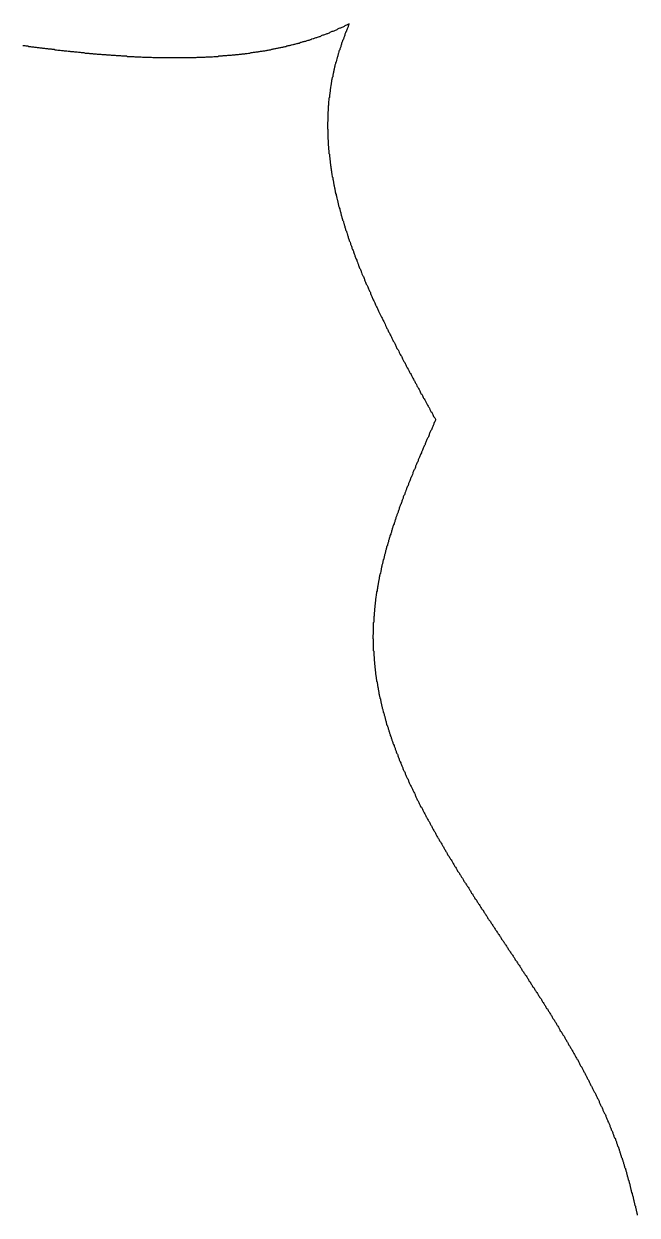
# Model space of a CAD drawing. Header units: millimetres. Extents: x 35 to 605, y 64 to 964.
# Drawn here: x 303.51 to 320.11, y 352.15 to 384.38 of the extents above; entities that cross this region are included whole.
import ezdxf

# ---------------------------------------------------------------- set-up
doc = ezdxf.new("R2010")
doc.units = ezdxf.units.MM

msp = doc.modelspace()

# ---------------------------------------------------------------- linework, layer by layer
msp.add_polyline3d([(303.487, 383.788, 0), (303.517, 383.788, 0), (303.537, 383.788, 0), (303.567, 383.778, 0), (303.587, 383.778, 0), (303.617, 383.778, 0), (303.637, 383.768, 0), (303.667, 383.768, 0), (303.687, 383.768, 0), (303.717, 383.758, 0), (303.737, 383.758, 0), (303.767, 383.758, 0), (303.797, 383.748, 0), (303.817, 383.748, 0), (303.847, 383.748, 0), (303.867, 383.738, 0), (303.897, 383.738, 0), (303.917, 383.738, 0), (303.947, 383.728, 0), (303.967, 383.728, 0), (303.997, 383.728, 0), (304.017, 383.718, 0), (304.047, 383.718, 0), (304.067, 383.718, 0), (304.097, 383.708, 0), (304.117, 383.708, 0), (304.147, 383.708, 0), (304.167, 383.698, 0), (304.197, 383.698, 0), (304.217, 383.698, 0), (304.247, 383.698, 0), (304.267, 383.688, 0), (304.297, 383.688, 0), (304.327, 383.688, 0), (304.347, 383.678, 0), (304.377, 383.678, 0), (304.397, 383.678, 0), (304.427, 383.668, 0), (304.447, 383.668, 0), (304.477, 383.668, 0), (304.497, 383.668, 0), (304.527, 383.658, 0), (304.547, 383.658, 0), (304.577, 383.658, 0), (304.597, 383.648, 0), (304.627, 383.648, 0), (304.657, 383.648, 0), (304.677, 383.648, 0), (304.707, 383.638, 0), (304.727, 383.638, 0), (304.757, 383.638, 0), (304.777, 383.628, 0), (304.807, 383.628, 0), (304.827, 383.628, 0), (304.857, 383.628, 0), (304.877, 383.618, 0), (304.907, 383.618, 0), (304.937, 383.618, 0), (304.957, 383.618, 0), (304.987, 383.608, 0), (305.007, 383.608, 0), (305.037, 383.608, 0), (305.057, 383.598, 0), (305.087, 383.598, 0), (305.107, 383.598, 0), (305.137, 383.598, 0), (305.167, 383.588, 0), (305.187, 383.588, 0), (305.217, 383.588, 0), (305.237, 383.588, 0), (305.267, 383.588, 0), (305.287, 383.578, 0), (305.317, 383.578, 0), (305.337, 383.578, 0), (305.367, 383.578, 0), (305.387, 383.568, 0), (305.417, 383.568, 0), (305.447, 383.568, 0), (305.467, 383.568, 0), (305.497, 383.558, 0), (305.517, 383.558, 0), (305.547, 383.558, 0), (305.567, 383.558, 0), (305.597, 383.558, 0), (305.617, 383.548, 0), (305.647, 383.548, 0), (305.677, 383.548, 0), (305.697, 383.548, 0), (305.727, 383.548, 0), (305.747, 383.538, 0), (305.777, 383.538, 0), (305.797, 383.538, 0), (305.827, 383.538, 0), (305.847, 383.538, 0), (305.877, 383.528, 0), (305.907, 383.528, 0), (305.927, 383.528, 0), (305.957, 383.528, 0), (305.977, 383.528, 0), (306.007, 383.518, 0), (306.027, 383.518, 0), (306.057, 383.518, 0), (306.077, 383.518, 0), (306.107, 383.518, 0), (306.127, 383.518, 0), (306.157, 383.508, 0), (306.187, 383.508, 0), (306.207, 383.508, 0), (306.237, 383.508, 0), (306.257, 383.508, 0), (306.287, 383.508, 0), (306.307, 383.498, 0), (306.337, 383.498, 0), (306.357, 383.498, 0), (306.387, 383.498, 0), (306.417, 383.498, 0), (306.437, 383.498, 0), (306.467, 383.498, 0), (306.487, 383.498, 0), (306.517, 383.488, 0), (306.537, 383.488, 0), (306.567, 383.488, 0), (306.587, 383.488, 0), (306.617, 383.488, 0), (306.637, 383.488, 0), (306.667, 383.488, 0), (306.687, 383.488, 0), (306.717, 383.478, 0), (306.747, 383.478, 0), (306.767, 383.478, 0), (306.797, 383.478, 0), (306.817, 383.478, 0), (306.847, 383.478, 0), (306.867, 383.478, 0), (306.897, 383.478, 0), (306.917, 383.478, 0), (306.947, 383.478, 0), (306.967, 383.478, 0), (306.997, 383.468, 0), (307.017, 383.468, 0), (307.047, 383.468, 0), (307.067, 383.468, 0), (307.097, 383.468, 0), (307.127, 383.468, 0), (307.147, 383.468, 0), (307.177, 383.468, 0), (307.197, 383.468, 0), (307.227, 383.468, 0), (307.247, 383.468, 0), (307.277, 383.468, 0), (307.297, 383.468, 0), (307.327, 383.468, 0), (307.347, 383.468, 0), (307.377, 383.468, 0), (307.397, 383.468, 0), (307.427, 383.468, 0), (307.447, 383.468, 0), (307.477, 383.468, 0), (307.497, 383.468, 0), (307.527, 383.468, 0), (307.547, 383.468, 0), (307.577, 383.468, 0), (307.597, 383.468, 0), (307.627, 383.468, 0), (307.647, 383.468, 0), (307.677, 383.468, 0), (307.697, 383.468, 0), (307.727, 383.468, 0), (307.747, 383.468, 0), (307.777, 383.468, 0), (307.797, 383.468, 0), (307.827, 383.468, 0), (307.847, 383.468, 0), (307.877, 383.468, 0), (307.897, 383.468, 0), (307.927, 383.468, 0), (307.947, 383.468, 0), (307.977, 383.468, 0), (307.997, 383.468, 0), (308.027, 383.468, 0), (308.047, 383.468, 0), (308.077, 383.468, 0), (308.097, 383.468, 0), (308.127, 383.468, 0), (308.147, 383.468, 0), (308.177, 383.468, 0), (308.197, 383.478, 0), (308.227, 383.478, 0), (308.247, 383.478, 0), (308.277, 383.478, 0), (308.297, 383.478, 0), (308.327, 383.478, 0), (308.347, 383.478, 0), (308.367, 383.478, 0), (308.397, 383.478, 0), (308.417, 383.478, 0), (308.447, 383.488, 0), (308.467, 383.488, 0), (308.497, 383.488, 0), (308.517, 383.488, 0), (308.547, 383.488, 0), (308.567, 383.488, 0), (308.597, 383.488, 0), (308.617, 383.488, 0), (308.647, 383.498, 0), (308.667, 383.498, 0), (308.687, 383.498, 0), (308.717, 383.498, 0), (308.737, 383.498, 0), (308.767, 383.498, 0), (308.787, 383.508, 0), (308.817, 383.508, 0), (308.837, 383.508, 0), (308.857, 383.508, 0), (308.887, 383.508, 0), (308.907, 383.518, 0), (308.937, 383.518, 0), (308.957, 383.518, 0), (308.987, 383.518, 0), (309.007, 383.518, 0), (309.027, 383.528, 0), (309.057, 383.528, 0), (309.077, 383.528, 0), (309.107, 383.528, 0), (309.127, 383.528, 0), (309.157, 383.538, 0), (309.177, 383.538, 0), (309.197, 383.538, 0), (309.227, 383.538, 0), (309.247, 383.548, 0), (309.277, 383.548, 0), (309.297, 383.548, 0), (309.317, 383.548, 0), (309.347, 383.558, 0), (309.367, 383.558, 0), (309.397, 383.558, 0), (309.417, 383.568, 0), (309.437, 383.568, 0), (309.467, 383.568, 0), (309.487, 383.568, 0), (309.507, 383.578, 0), (309.537, 383.578, 0), (309.557, 383.578, 0), (309.587, 383.588, 0), (309.607, 383.588, 0), (309.627, 383.588, 0), (309.657, 383.598, 0), (309.677, 383.598, 0), (309.697, 383.598, 0), (309.727, 383.608, 0), (309.747, 383.608, 0), (309.767, 383.608, 0), (309.797, 383.618, 0), (309.817, 383.618, 0), (309.847, 383.618, 0), (309.867, 383.628, 0), (309.887, 383.628, 0), (309.917, 383.638, 0), (309.937, 383.638, 0), (309.957, 383.638, 0), (309.987, 383.648, 0), (310.007, 383.648, 0), (310.027, 383.648, 0), (310.057, 383.658, 0), (310.077, 383.658, 0), (310.097, 383.668, 0), (310.117, 383.668, 0), (310.147, 383.678, 0), (310.167, 383.678, 0), (310.187, 383.678, 0), (310.217, 383.688, 0), (310.237, 383.688, 0), (310.257, 383.698, 0), (310.287, 383.698, 0), (310.307, 383.708, 0), (310.327, 383.708, 0), (310.357, 383.718, 0), (310.377, 383.718, 0), (310.397, 383.728, 0), (310.417, 383.728, 0), (310.447, 383.738, 0), (310.467, 383.738, 0), (310.487, 383.748, 0), (310.517, 383.748, 0), (310.537, 383.758, 0), (310.557, 383.758, 0), (310.577, 383.768, 0), (310.607, 383.768, 0), (310.627, 383.778, 0), (310.647, 383.778, 0), (310.667, 383.788, 0), (310.697, 383.788, 0), (310.717, 383.798, 0), (310.737, 383.798, 0), (310.757, 383.808, 0), (310.787, 383.818, 0), (310.807, 383.818, 0), (310.827, 383.828, 0), (310.847, 383.828, 0), (310.867, 383.838, 0), (310.897, 383.848, 0), (310.917, 383.848, 0), (310.937, 383.858, 0), (310.957, 383.858, 0), (310.987, 383.868, 0), (311.007, 383.878, 0), (311.027, 383.878, 0), (311.047, 383.888, 0), (311.067, 383.898, 0), (311.097, 383.898, 0), (311.117, 383.908, 0), (311.137, 383.908, 0), (311.157, 383.918, 0), (311.177, 383.928, 0), (311.207, 383.938, 0), (311.227, 383.938, 0), (311.247, 383.948, 0), (311.267, 383.958, 0), (311.287, 383.958, 0), (311.307, 383.968, 0), (311.337, 383.978, 0), (311.357, 383.978, 0), (311.377, 383.988, 0), (311.397, 383.998, 0), (311.417, 384.008, 0), (311.437, 384.008, 0), (311.457, 384.018, 0), (311.487, 384.028, 0), (311.507, 384.038, 0), (311.527, 384.038, 0), (311.547, 384.048, 0), (311.567, 384.058, 0), (311.587, 384.068, 0), (311.607, 384.078, 0), (311.627, 384.078, 0), (311.657, 384.088, 0), (311.677, 384.098, 0), (311.697, 384.108, 0), (311.717, 384.118, 0), (311.737, 384.118, 0), (311.757, 384.128, 0), (311.777, 384.138, 0), (311.797, 384.148, 0), (311.817, 384.158, 0), (311.837, 384.168, 0), (311.857, 384.178, 0), (311.877, 384.178, 0), (311.907, 384.188, 0), (311.927, 384.198, 0), (311.947, 384.208, 0), (311.967, 384.218, 0), (311.987, 384.228, 0), (312.007, 384.238, 0), (312.027, 384.248, 0), (312.047, 384.258, 0), (312.067, 384.268, 0), (312.087, 384.268, 0), (312.107, 384.278, 0), (312.127, 384.288, 0), (312.147, 384.298, 0), (312.167, 384.308, 0), (312.187, 384.318, 0), (312.207, 384.328, 0), (312.227, 384.338, 0), (312.247, 384.348, 0), (312.267, 384.358, 0), (312.287, 384.368, 0), (312.307, 384.378, 0), (312.317, 384.378, 0), (312.307, 384.358, 0), (312.297, 384.338, 0), (312.287, 384.318, 0), (312.287, 384.298, 0), (312.277, 384.278, 0), (312.267, 384.258, 0), (312.257, 384.238, 0), (312.247, 384.218, 0), (312.237, 384.198, 0), (312.237, 384.178, 0), (312.227, 384.158, 0), (312.217, 384.138, 0), (312.207, 384.118, 0), (312.197, 384.098, 0), (312.197, 384.068, 0), (312.187, 384.048, 0), (312.177, 384.028, 0), (312.167, 384.008, 0), (312.167, 383.988, 0), (312.157, 383.968, 0), (312.147, 383.948, 0), (312.137, 383.928, 0), (312.137, 383.908, 0), (312.127, 383.888, 0), (312.117, 383.868, 0), (312.107, 383.848, 0), (312.107, 383.828, 0), (312.097, 383.798, 0), (312.087, 383.778, 0), (312.087, 383.758, 0), (312.077, 383.738, 0), (312.067, 383.718, 0), (312.057, 383.698, 0), (312.057, 383.678, 0), (312.047, 383.658, 0), (312.037, 383.638, 0), (312.037, 383.618, 0), (312.027, 383.588, 0), (312.017, 383.568, 0), (312.017, 383.548, 0), (312.007, 383.528, 0), (312.007, 383.508, 0), (311.997, 383.488, 0), (311.987, 383.468, 0), (311.987, 383.448, 0), (311.977, 383.428, 0), (311.967, 383.398, 0), (311.967, 383.378, 0), (311.957, 383.358, 0), (311.957, 383.338, 0), (311.947, 383.318, 0), (311.947, 383.298, 0), (311.937, 383.278, 0), (311.927, 383.258, 0), (311.927, 383.228, 0), (311.917, 383.208, 0), (311.917, 383.188, 0), (311.907, 383.168, 0), (311.907, 383.148, 0), (311.897, 383.128, 0), (311.897, 383.108, 0), (311.887, 383.078, 0), (311.887, 383.058, 0), (311.877, 383.038, 0), (311.877, 383.018, 0), (311.867, 382.998, 0), (311.867, 382.978, 0), (311.867, 382.948, 0), (311.857, 382.928, 0), (311.857, 382.908, 0), (311.847, 382.888, 0), (311.847, 382.868, 0), (311.837, 382.848, 0), (311.837, 382.828, 0), (311.837, 382.798, 0), (311.827, 382.778, 0), (311.827, 382.758, 0), (311.827, 382.738, 0), (311.817, 382.718, 0), (311.817, 382.698, 0), (311.807, 382.668, 0), (311.807, 382.648, 0), (311.807, 382.628, 0), (311.797, 382.608, 0), (311.797, 382.588, 0), (311.797, 382.568, 0), (311.797, 382.538, 0), (311.787, 382.518, 0), (311.787, 382.498, 0), (311.787, 382.478, 0), (311.777, 382.458, 0), (311.777, 382.438, 0), (311.777, 382.408, 0), (311.777, 382.388, 0), (311.767, 382.368, 0), (311.767, 382.348, 0), (311.767, 382.328, 0), (311.767, 382.308, 0), (311.757, 382.278, 0), (311.757, 382.258, 0), (311.757, 382.238, 0), (311.757, 382.218, 0), (311.757, 382.198, 0), (311.757, 382.178, 0), (311.747, 382.148, 0), (311.747, 382.128, 0), (311.747, 382.108, 0), (311.747, 382.088, 0), (311.747, 382.068, 0), (311.747, 382.048, 0), (311.747, 382.018, 0), (311.737, 381.998, 0), (311.737, 381.978, 0), (311.737, 381.958, 0), (311.737, 381.938, 0), (311.737, 381.908, 0), (311.737, 381.888, 0), (311.737, 381.868, 0), (311.737, 381.848, 0), (311.737, 381.828, 0), (311.737, 381.808, 0), (311.737, 381.778, 0), (311.737, 381.758, 0), (311.737, 381.738, 0), (311.727, 381.718, 0), (311.727, 381.698, 0), (311.727, 381.678, 0), (311.727, 381.648, 0), (311.727, 381.628, 0), (311.727, 381.608, 0), (311.727, 381.588, 0), (311.727, 381.568, 0), (311.727, 381.548, 0), (311.737, 381.518, 0), (311.737, 381.498, 0), (311.737, 381.478, 0), (311.737, 381.458, 0), (311.737, 381.438, 0), (311.737, 381.408, 0), (311.737, 381.388, 0), (311.737, 381.368, 0), (311.737, 381.348, 0), (311.737, 381.328, 0), (311.737, 381.308, 0), (311.737, 381.278, 0), (311.737, 381.258, 0), (311.747, 381.238, 0), (311.747, 381.218, 0), (311.747, 381.198, 0), (311.747, 381.178, 0), (311.747, 381.148, 0), (311.747, 381.128, 0), (311.747, 381.108, 0), (311.747, 381.088, 0), (311.757, 381.068, 0), (311.757, 381.048, 0), (311.757, 381.018, 0), (311.757, 380.998, 0), (311.757, 380.978, 0), (311.767, 380.958, 0), (311.767, 380.938, 0), (311.767, 380.908, 0), (311.767, 380.888, 0), (311.767, 380.868, 0), (311.777, 380.848, 0), (311.777, 380.828, 0), (311.777, 380.808, 0), (311.777, 380.778, 0), (311.787, 380.758, 0), (311.787, 380.738, 0), (311.787, 380.718, 0), (311.787, 380.698, 0), (311.797, 380.678, 0), (311.797, 380.648, 0), (311.797, 380.628, 0), (311.797, 380.608, 0), (311.807, 380.588, 0), (311.807, 380.568, 0), (311.807, 380.548, 0), (311.817, 380.518, 0), (311.817, 380.498, 0), (311.817, 380.478, 0), (311.827, 380.458, 0), (311.827, 380.438, 0), (311.827, 380.418, 0), (311.837, 380.388, 0), (311.837, 380.368, 0), (311.837, 380.348, 0), (311.847, 380.328, 0), (311.847, 380.308, 0), (311.847, 380.288, 0), (311.857, 380.258, 0), (311.857, 380.238, 0), (311.867, 380.218, 0), (311.867, 380.198, 0), (311.867, 380.178, 0), (311.877, 380.148, 0), (311.877, 380.128, 0), (311.887, 380.108, 0), (311.887, 380.088, 0), (311.887, 380.068, 0), (311.897, 380.048, 0), (311.897, 380.018, 0), (311.907, 379.998, 0), (311.907, 379.978, 0), (311.917, 379.958, 0), (311.917, 379.938, 0), (311.927, 379.918, 0), (311.927, 379.888, 0), (311.937, 379.868, 0), (311.937, 379.848, 0), (311.937, 379.828, 0), (311.947, 379.808, 0), (311.947, 379.788, 0), (311.957, 379.758, 0), (311.957, 379.738, 0), (311.967, 379.718, 0), (311.967, 379.698, 0), (311.977, 379.678, 0), (311.977, 379.658, 0), (311.987, 379.628, 0), (311.997, 379.608, 0), (311.997, 379.588, 0), (312.007, 379.568, 0), (312.007, 379.548, 0), (312.017, 379.528, 0), (312.017, 379.498, 0), (312.027, 379.478, 0), (312.027, 379.458, 0), (312.037, 379.438, 0), (312.047, 379.418, 0), (312.047, 379.398, 0), (312.057, 379.368, 0), (312.057, 379.348, 0), (312.067, 379.328, 0), (312.067, 379.308, 0), (312.077, 379.288, 0), (312.087, 379.268, 0), (312.087, 379.238, 0), (312.097, 379.218, 0), (312.097, 379.198, 0), (312.107, 379.178, 0), (312.117, 379.158, 0), (312.117, 379.138, 0), (312.127, 379.108, 0), (312.137, 379.088, 0), (312.137, 379.068, 0), (312.147, 379.048, 0), (312.157, 379.028, 0), (312.157, 379.008, 0), (312.167, 378.978, 0), (312.177, 378.958, 0), (312.177, 378.938, 0), (312.187, 378.918, 0), (312.197, 378.898, 0), (312.197, 378.878, 0), (312.207, 378.848, 0), (312.217, 378.828, 0), (312.217, 378.808, 0), (312.227, 378.788, 0), (312.237, 378.768, 0), (312.237, 378.748, 0), (312.247, 378.728, 0), (312.257, 378.698, 0), (312.267, 378.678, 0), (312.267, 378.658, 0), (312.277, 378.638, 0), (312.287, 378.618, 0), (312.287, 378.598, 0), (312.297, 378.568, 0), (312.307, 378.548, 0), (312.317, 378.528, 0), (312.317, 378.508, 0), (312.327, 378.488, 0), (312.337, 378.468, 0), (312.347, 378.438, 0), (312.347, 378.418, 0), (312.357, 378.398, 0), (312.367, 378.378, 0), (312.377, 378.358, 0), (312.387, 378.338, 0), (312.387, 378.308, 0), (312.397, 378.288, 0), (312.407, 378.268, 0), (312.417, 378.248, 0), (312.427, 378.228, 0), (312.427, 378.208, 0), (312.437, 378.178, 0), (312.447, 378.158, 0), (312.457, 378.138, 0), (312.467, 378.118, 0), (312.467, 378.098, 0), (312.477, 378.078, 0), (312.487, 378.058, 0), (312.497, 378.028, 0), (312.507, 378.008, 0), (312.517, 377.988, 0), (312.517, 377.968, 0), (312.527, 377.948, 0), (312.537, 377.928, 0), (312.547, 377.898, 0), (312.557, 377.878, 0), (312.567, 377.858, 0), (312.567, 377.838, 0), (312.577, 377.818, 0), (312.587, 377.798, 0), (312.597, 377.768, 0), (312.607, 377.748, 0), (312.617, 377.728, 0), (312.627, 377.708, 0), (312.637, 377.688, 0), (312.637, 377.668, 0), (312.647, 377.648, 0), (312.657, 377.618, 0), (312.667, 377.598, 0), (312.677, 377.578, 0), (312.687, 377.558, 0), (312.697, 377.538, 0), (312.707, 377.518, 0), (312.717, 377.488, 0), (312.727, 377.468, 0), (312.727, 377.448, 0), (312.737, 377.428, 0), (312.747, 377.408, 0), (312.757, 377.388, 0), (312.767, 377.358, 0), (312.777, 377.338, 0), (312.787, 377.318, 0), (312.797, 377.298, 0), (312.807, 377.278, 0), (312.817, 377.258, 0), (312.827, 377.238, 0), (312.837, 377.208, 0), (312.847, 377.188, 0), (312.857, 377.168, 0), (312.867, 377.148, 0), (312.877, 377.128, 0), (312.887, 377.108, 0), (312.887, 377.078, 0), (312.897, 377.058, 0), (312.907, 377.038, 0), (312.917, 377.018, 0), (312.927, 376.998, 0), (312.937, 376.978, 0), (312.947, 376.958, 0), (312.957, 376.928, 0), (312.967, 376.908, 0), (312.977, 376.888, 0), (312.987, 376.868, 0), (312.997, 376.848, 0), (313.007, 376.828, 0), (313.017, 376.798, 0), (313.027, 376.778, 0), (313.037, 376.758, 0), (313.047, 376.738, 0), (313.057, 376.718, 0), (313.067, 376.698, 0), (313.077, 376.678, 0), (313.087, 376.648, 0), (313.097, 376.628, 0), (313.107, 376.608, 0), (313.117, 376.588, 0), (313.127, 376.568, 0), (313.137, 376.548, 0), (313.147, 376.528, 0), (313.157, 376.498, 0), (313.167, 376.478, 0), (313.177, 376.458, 0), (313.187, 376.438, 0), (313.207, 376.418, 0), (313.217, 376.398, 0), (313.227, 376.368, 0), (313.237, 376.348, 0), (313.247, 376.328, 0), (313.257, 376.308, 0), (313.267, 376.288, 0), (313.277, 376.268, 0), (313.287, 376.248, 0), (313.297, 376.218, 0), (313.307, 376.198, 0), (313.317, 376.178, 0), (313.327, 376.158, 0), (313.337, 376.138, 0), (313.347, 376.118, 0), (313.357, 376.098, 0), (313.367, 376.068, 0), (313.377, 376.048, 0), (313.397, 376.028, 0), (313.407, 376.008, 0), (313.417, 375.988, 0), (313.427, 375.968, 0), (313.437, 375.938, 0), (313.447, 375.918, 0), (313.457, 375.898, 0), (313.467, 375.878, 0), (313.477, 375.858, 0), (313.487, 375.838, 0), (313.497, 375.818, 0), (313.507, 375.788, 0), (313.527, 375.768, 0), (313.537, 375.748, 0), (313.547, 375.728, 0), (313.557, 375.708, 0), (313.567, 375.688, 0), (313.577, 375.668, 0), (313.587, 375.638, 0), (313.597, 375.618, 0), (313.607, 375.598, 0), (313.617, 375.578, 0), (313.637, 375.558, 0), (313.647, 375.538, 0), (313.657, 375.518, 0), (313.667, 375.488, 0), (313.677, 375.468, 0), (313.687, 375.448, 0), (313.697, 375.428, 0), (313.707, 375.408, 0), (313.727, 375.388, 0), (313.737, 375.368, 0), (313.747, 375.338, 0), (313.757, 375.318, 0), (313.767, 375.298, 0), (313.777, 375.278, 0), (313.787, 375.258, 0), (313.797, 375.238, 0), (313.817, 375.218, 0), (313.827, 375.188, 0), (313.837, 375.168, 0), (313.847, 375.148, 0), (313.857, 375.128, 0), (313.867, 375.108, 0), (313.877, 375.088, 0), (313.887, 375.068, 0), (313.907, 375.038, 0), (313.917, 375.018, 0), (313.927, 374.998, 0), (313.937, 374.978, 0), (313.947, 374.958, 0), (313.957, 374.938, 0), (313.977, 374.918, 0), (313.987, 374.888, 0), (313.997, 374.868, 0), (314.007, 374.848, 0), (314.017, 374.828, 0), (314.027, 374.808, 0), (314.037, 374.788, 0), (314.057, 374.768, 0), (314.067, 374.738, 0), (314.077, 374.718, 0), (314.087, 374.698, 0), (314.097, 374.678, 0), (314.107, 374.658, 0), (314.127, 374.638, 0), (314.137, 374.618, 0), (314.147, 374.588, 0), (314.157, 374.568, 0), (314.167, 374.548, 0), (314.177, 374.528, 0), (314.187, 374.508, 0), (314.207, 374.488, 0), (314.217, 374.468, 0), (314.227, 374.448, 0), (314.237, 374.418, 0), (314.247, 374.398, 0), (314.257, 374.378, 0), (314.277, 374.358, 0), (314.287, 374.338, 0), (314.297, 374.318, 0), (314.307, 374.298, 0), (314.317, 374.268, 0), (314.327, 374.248, 0), (314.347, 374.228, 0), (314.357, 374.208, 0), (314.367, 374.188, 0), (314.377, 374.168, 0), (314.387, 374.148, 0), (314.407, 374.118, 0), (314.417, 374.098, 0), (314.427, 374.078, 0), (314.437, 374.058, 0), (314.447, 374.038, 0), (314.457, 374.018, 0), (314.477, 373.998, 0), (314.487, 373.978, 0), (314.497, 373.948, 0), (314.507, 373.928, 0), (314.517, 373.908, 0), (314.527, 373.888, 0), (314.547, 373.868, 0), (314.557, 373.848, 0), (314.567, 373.828, 0), (314.577, 373.808, 0), (314.587, 373.778, 0), (314.597, 373.758, 0), (314.617, 373.738, 0), (314.627, 373.718, 0), (314.637, 373.698, 0), (314.647, 373.678, 0), (314.647, 373.658, 0), (314.637, 373.638, 0), (314.627, 373.608, 0), (314.617, 373.588, 0), (314.607, 373.568, 0), (314.607, 373.548, 0), (314.597, 373.528, 0), (314.587, 373.508, 0), (314.577, 373.488, 0), (314.567, 373.468, 0), (314.557, 373.448, 0), (314.547, 373.418, 0), (314.537, 373.398, 0), (314.527, 373.378, 0), (314.517, 373.358, 0), (314.507, 373.338, 0), (314.497, 373.318, 0), (314.487, 373.298, 0), (314.477, 373.278, 0), (314.477, 373.258, 0), (314.467, 373.228, 0), (314.457, 373.208, 0), (314.447, 373.188, 0), (314.437, 373.168, 0), (314.427, 373.148, 0), (314.417, 373.128, 0), (314.407, 373.108, 0), (314.397, 373.088, 0), (314.387, 373.058, 0), (314.377, 373.038, 0), (314.367, 373.018, 0), (314.367, 372.998, 0), (314.357, 372.978, 0), (314.347, 372.958, 0), (314.337, 372.938, 0), (314.327, 372.918, 0), (314.317, 372.898, 0), (314.307, 372.868, 0), (314.297, 372.848, 0), (314.287, 372.828, 0), (314.277, 372.808, 0), (314.267, 372.788, 0), (314.267, 372.768, 0), (314.257, 372.748, 0), (314.247, 372.728, 0), (314.237, 372.698, 0), (314.227, 372.678, 0), (314.217, 372.658, 0), (314.207, 372.638, 0), (314.197, 372.618, 0), (314.187, 372.598, 0), (314.177, 372.578, 0), (314.177, 372.558, 0), (314.167, 372.528, 0), (314.157, 372.508, 0), (314.147, 372.488, 0), (314.137, 372.468, 0), (314.127, 372.448, 0), (314.117, 372.428, 0), (314.107, 372.408, 0), (314.107, 372.388, 0), (314.097, 372.358, 0), (314.087, 372.338, 0), (314.077, 372.318, 0), (314.067, 372.298, 0), (314.057, 372.278, 0), (314.047, 372.258, 0), (314.037, 372.238, 0), (314.037, 372.218, 0), (314.027, 372.188, 0), (314.017, 372.168, 0), (314.007, 372.148, 0), (313.997, 372.128, 0), (313.987, 372.108, 0), (313.977, 372.088, 0), (313.977, 372.068, 0), (313.967, 372.038, 0), (313.957, 372.018, 0), (313.947, 371.998, 0), (313.937, 371.978, 0), (313.927, 371.958, 0), (313.917, 371.938, 0), (313.917, 371.918, 0), (313.907, 371.898, 0), (313.897, 371.868, 0), (313.887, 371.848, 0), (313.877, 371.828, 0), (313.867, 371.808, 0), (313.867, 371.788, 0), (313.857, 371.768, 0), (313.847, 371.748, 0), (313.837, 371.718, 0), (313.827, 371.698, 0), (313.817, 371.678, 0), (313.817, 371.658, 0), (313.807, 371.638, 0), (313.797, 371.618, 0), (313.787, 371.598, 0), (313.777, 371.578, 0), (313.777, 371.548, 0), (313.767, 371.528, 0), (313.757, 371.508, 0), (313.747, 371.488, 0), (313.737, 371.468, 0), (313.737, 371.448, 0), (313.727, 371.428, 0), (313.717, 371.398, 0), (313.707, 371.378, 0), (313.697, 371.358, 0), (313.697, 371.338, 0), (313.687, 371.318, 0), (313.677, 371.298, 0), (313.667, 371.278, 0), (313.667, 371.248, 0), (313.657, 371.228, 0), (313.647, 371.208, 0), (313.637, 371.188, 0), (313.637, 371.168, 0), (313.627, 371.148, 0), (313.617, 371.128, 0), (313.607, 371.098, 0), (313.607, 371.078, 0), (313.597, 371.058, 0), (313.587, 371.038, 0), (313.577, 371.018, 0), (313.577, 370.998, 0), (313.567, 370.978, 0), (313.557, 370.948, 0), (313.547, 370.928, 0), (313.547, 370.908, 0), (313.537, 370.888, 0), (313.527, 370.868, 0), (313.527, 370.848, 0), (313.517, 370.828, 0), (313.507, 370.798, 0), (313.497, 370.778, 0), (313.497, 370.758, 0), (313.487, 370.738, 0), (313.477, 370.718, 0), (313.477, 370.698, 0), (313.467, 370.678, 0), (313.457, 370.648, 0), (313.457, 370.628, 0), (313.447, 370.608, 0), (313.437, 370.588, 0), (313.437, 370.568, 0), (313.427, 370.548, 0), (313.417, 370.518, 0), (313.417, 370.498, 0), (313.407, 370.478, 0), (313.397, 370.458, 0), (313.397, 370.438, 0), (313.387, 370.418, 0), (313.377, 370.398, 0), (313.377, 370.368, 0), (313.367, 370.348, 0), (313.357, 370.328, 0), (313.357, 370.308, 0), (313.347, 370.288, 0), (313.347, 370.268, 0), (313.337, 370.248, 0), (313.327, 370.218, 0), (313.327, 370.198, 0), (313.317, 370.178, 0), (313.317, 370.158, 0), (313.307, 370.138, 0), (313.297, 370.118, 0), (313.297, 370.088, 0), (313.287, 370.068, 0), (313.287, 370.048, 0), (313.277, 370.028, 0), (313.267, 370.008, 0), (313.267, 369.988, 0), (313.257, 369.968, 0), (313.257, 369.938, 0), (313.247, 369.918, 0), (313.247, 369.898, 0), (313.237, 369.878, 0), (313.237, 369.858, 0), (313.227, 369.838, 0), (313.227, 369.808, 0), (313.217, 369.788, 0), (313.217, 369.768, 0), (313.207, 369.748, 0), (313.197, 369.728, 0), (313.197, 369.708, 0), (313.187, 369.678, 0), (313.187, 369.658, 0), (313.177, 369.638, 0), (313.177, 369.618, 0), (313.177, 369.598, 0), (313.167, 369.578, 0), (313.167, 369.558, 0), (313.157, 369.528, 0), (313.157, 369.508, 0), (313.147, 369.488, 0), (313.147, 369.468, 0), (313.137, 369.448, 0), (313.137, 369.428, 0), (313.127, 369.398, 0), (313.127, 369.378, 0), (313.127, 369.358, 0), (313.117, 369.338, 0), (313.117, 369.318, 0), (313.107, 369.298, 0), (313.107, 369.268, 0), (313.097, 369.248, 0), (313.097, 369.228, 0), (313.097, 369.208, 0), (313.087, 369.188, 0), (313.087, 369.168, 0), (313.077, 369.138, 0), (313.077, 369.118, 0), (313.077, 369.098, 0), (313.067, 369.078, 0), (313.067, 369.058, 0), (313.067, 369.038, 0), (313.057, 369.008, 0), (313.057, 368.988, 0), (313.057, 368.968, 0), (313.047, 368.948, 0), (313.047, 368.928, 0), (313.047, 368.908, 0), (313.037, 368.878, 0), (313.037, 368.858, 0), (313.037, 368.838, 0), (313.027, 368.818, 0), (313.027, 368.798, 0), (313.027, 368.778, 0), (313.027, 368.748, 0), (313.017, 368.728, 0), (313.017, 368.708, 0), (313.017, 368.688, 0), (313.017, 368.668, 0), (313.007, 368.648, 0), (313.007, 368.618, 0), (313.007, 368.598, 0), (313.007, 368.578, 0), (312.997, 368.558, 0), (312.997, 368.538, 0), (312.997, 368.508, 0), (312.997, 368.488, 0), (312.997, 368.468, 0), (312.987, 368.448, 0), (312.987, 368.428, 0), (312.987, 368.408, 0), (312.987, 368.378, 0), (312.987, 368.358, 0), (312.977, 368.338, 0), (312.977, 368.318, 0), (312.977, 368.298, 0), (312.977, 368.278, 0), (312.977, 368.248, 0), (312.977, 368.228, 0), (312.977, 368.208, 0), (312.977, 368.188, 0), (312.967, 368.168, 0), (312.967, 368.148, 0), (312.967, 368.118, 0), (312.967, 368.098, 0), (312.967, 368.078, 0), (312.967, 368.058, 0), (312.967, 368.038, 0), (312.967, 368.018, 0), (312.967, 367.988, 0), (312.967, 367.968, 0), (312.967, 367.948, 0), (312.967, 367.928, 0), (312.967, 367.908, 0), (312.967, 367.888, 0), (312.967, 367.858, 0), (312.957, 367.838, 0), (312.957, 367.818, 0), (312.957, 367.798, 0), (312.957, 367.778, 0), (312.957, 367.758, 0), (312.967, 367.728, 0), (312.967, 367.708, 0), (312.967, 367.688, 0), (312.967, 367.668, 0), (312.967, 367.648, 0), (312.967, 367.628, 0), (312.967, 367.598, 0), (312.967, 367.578, 0), (312.967, 367.558, 0), (312.967, 367.538, 0), (312.967, 367.518, 0), (312.967, 367.498, 0), (312.967, 367.478, 0), (312.967, 367.448, 0), (312.967, 367.428, 0), (312.977, 367.408, 0), (312.977, 367.388, 0), (312.977, 367.368, 0), (312.977, 367.348, 0), (312.977, 367.318, 0), (312.977, 367.298, 0), (312.977, 367.278, 0), (312.987, 367.258, 0), (312.987, 367.238, 0), (312.987, 367.218, 0), (312.987, 367.198, 0), (312.987, 367.178, 0), (312.987, 367.148, 0), (312.997, 367.128, 0), (312.997, 367.108, 0), (312.997, 367.088, 0), (312.997, 367.068, 0), (312.997, 367.048, 0), (313.007, 367.028, 0), (313.007, 366.998, 0), (313.007, 366.978, 0), (313.007, 366.958, 0), (313.017, 366.938, 0), (313.017, 366.918, 0), (313.017, 366.898, 0), (313.017, 366.878, 0), (313.027, 366.858, 0), (313.027, 366.828, 0), (313.027, 366.808, 0), (313.027, 366.788, 0), (313.037, 366.768, 0), (313.037, 366.748, 0), (313.037, 366.728, 0), (313.047, 366.708, 0), (313.047, 366.688, 0), (313.047, 366.658, 0), (313.057, 366.638, 0), (313.057, 366.618, 0), (313.057, 366.598, 0), (313.067, 366.578, 0), (313.067, 366.558, 0), (313.067, 366.538, 0), (313.077, 366.518, 0), (313.077, 366.498, 0), (313.077, 366.468, 0), (313.087, 366.448, 0), (313.087, 366.428, 0), (313.097, 366.408, 0), (313.097, 366.388, 0), (313.097, 366.368, 0), (313.107, 366.348, 0), (313.107, 366.328, 0), (313.117, 366.308, 0), (313.117, 366.288, 0), (313.117, 366.258, 0), (313.127, 366.238, 0), (313.127, 366.218, 0), (313.137, 366.198, 0), (313.137, 366.178, 0), (313.147, 366.158, 0), (313.147, 366.138, 0), (313.157, 366.118, 0), (313.157, 366.098, 0), (313.157, 366.078, 0), (313.167, 366.058, 0), (313.167, 366.028, 0), (313.177, 366.008, 0), (313.177, 365.988, 0), (313.187, 365.968, 0), (313.187, 365.948, 0), (313.197, 365.928, 0), (313.197, 365.908, 0), (313.207, 365.888, 0), (313.207, 365.868, 0), (313.217, 365.848, 0), (313.227, 365.828, 0), (313.227, 365.808, 0), (313.237, 365.778, 0), (313.237, 365.758, 0), (313.247, 365.738, 0), (313.247, 365.718, 0), (313.257, 365.698, 0), (313.257, 365.678, 0), (313.267, 365.658, 0), (313.277, 365.638, 0), (313.277, 365.618, 0), (313.287, 365.598, 0), (313.287, 365.578, 0), (313.297, 365.558, 0), (313.297, 365.538, 0), (313.307, 365.518, 0), (313.317, 365.498, 0), (313.317, 365.468, 0), (313.327, 365.448, 0), (313.327, 365.428, 0), (313.337, 365.408, 0), (313.347, 365.388, 0), (313.347, 365.368, 0), (313.357, 365.348, 0), (313.367, 365.328, 0), (313.367, 365.308, 0), (313.377, 365.288, 0), (313.387, 365.268, 0), (313.387, 365.248, 0), (313.397, 365.228, 0), (313.407, 365.208, 0), (313.407, 365.188, 0), (313.417, 365.168, 0), (313.427, 365.148, 0), (313.427, 365.128, 0), (313.437, 365.098, 0), (313.447, 365.078, 0), (313.447, 365.058, 0), (313.457, 365.038, 0), (313.467, 365.018, 0), (313.467, 364.998, 0), (313.477, 364.978, 0), (313.487, 364.958, 0), (313.497, 364.938, 0), (313.497, 364.918, 0), (313.507, 364.898, 0), (313.517, 364.878, 0), (313.527, 364.858, 0), (313.527, 364.838, 0), (313.537, 364.818, 0), (313.547, 364.798, 0), (313.557, 364.778, 0), (313.557, 364.758, 0), (313.567, 364.738, 0), (313.577, 364.718, 0), (313.587, 364.698, 0), (313.587, 364.678, 0), (313.597, 364.658, 0), (313.607, 364.638, 0), (313.617, 364.618, 0), (313.627, 364.598, 0), (313.627, 364.578, 0), (313.637, 364.548, 0), (313.647, 364.528, 0), (313.657, 364.508, 0), (313.667, 364.488, 0), (313.667, 364.468, 0), (313.677, 364.448, 0), (313.687, 364.428, 0), (313.697, 364.408, 0), (313.707, 364.388, 0), (313.707, 364.368, 0), (313.717, 364.348, 0), (313.727, 364.328, 0), (313.737, 364.308, 0), (313.747, 364.288, 0), (313.757, 364.268, 0), (313.767, 364.248, 0), (313.767, 364.228, 0), (313.777, 364.208, 0), (313.787, 364.188, 0), (313.797, 364.168, 0), (313.807, 364.148, 0), (313.817, 364.128, 0), (313.827, 364.108, 0), (313.827, 364.088, 0), (313.837, 364.068, 0), (313.847, 364.048, 0), (313.857, 364.028, 0), (313.867, 364.008, 0), (313.877, 363.988, 0), (313.887, 363.968, 0), (313.897, 363.948, 0), (313.907, 363.928, 0), (313.917, 363.908, 0), (313.917, 363.888, 0), (313.927, 363.868, 0), (313.937, 363.848, 0), (313.947, 363.828, 0), (313.957, 363.808, 0), (313.967, 363.788, 0), (313.977, 363.768, 0), (313.987, 363.748, 0), (313.997, 363.728, 0), (314.007, 363.708, 0), (314.017, 363.688, 0), (314.027, 363.668, 0), (314.037, 363.648, 0), (314.047, 363.628, 0), (314.057, 363.608, 0), (314.067, 363.588, 0), (314.077, 363.568, 0), (314.087, 363.548, 0), (314.097, 363.528, 0), (314.097, 363.508, 0), (314.107, 363.488, 0), (314.117, 363.468, 0), (314.127, 363.448, 0), (314.137, 363.428, 0), (314.147, 363.408, 0), (314.157, 363.388, 0), (314.167, 363.368, 0), (314.177, 363.348, 0), (314.187, 363.328, 0), (314.197, 363.308, 0), (314.207, 363.288, 0), (314.217, 363.268, 0), (314.227, 363.248, 0), (314.237, 363.228, 0), (314.247, 363.208, 0), (314.267, 363.188, 0), (314.277, 363.168, 0), (314.287, 363.148, 0), (314.297, 363.128, 0), (314.307, 363.108, 0), (314.317, 363.088, 0), (314.327, 363.068, 0), (314.337, 363.048, 0), (314.347, 363.028, 0), (314.357, 363.008, 0), (314.367, 362.988, 0), (314.377, 362.968, 0), (314.387, 362.948, 0), (314.397, 362.928, 0), (314.407, 362.918, 0), (314.417, 362.898, 0), (314.427, 362.878, 0), (314.437, 362.858, 0), (314.447, 362.838, 0), (314.457, 362.818, 0), (314.477, 362.798, 0), (314.487, 362.778, 0), (314.497, 362.758, 0), (314.507, 362.738, 0), (314.517, 362.718, 0), (314.527, 362.698, 0), (314.537, 362.678, 0), (314.547, 362.658, 0), (314.557, 362.638, 0), (314.567, 362.618, 0), (314.577, 362.598, 0), (314.587, 362.578, 0), (314.607, 362.558, 0), (314.617, 362.538, 0), (314.627, 362.518, 0), (314.637, 362.498, 0), (314.647, 362.478, 0), (314.657, 362.458, 0), (314.667, 362.438, 0), (314.677, 362.418, 0), (314.687, 362.398, 0), (314.707, 362.378, 0), (314.717, 362.358, 0), (314.727, 362.338, 0), (314.737, 362.318, 0), (314.747, 362.298, 0), (314.757, 362.278, 0), (314.767, 362.268, 0), (314.787, 362.248, 0), (314.797, 362.228, 0), (314.807, 362.208, 0), (314.817, 362.188, 0), (314.827, 362.168, 0), (314.837, 362.148, 0), (314.847, 362.128, 0), (314.867, 362.108, 0), (314.877, 362.088, 0), (314.887, 362.068, 0), (314.897, 362.048, 0), (314.907, 362.028, 0), (314.917, 362.008, 0), (314.927, 361.988, 0), (314.947, 361.968, 0), (314.957, 361.948, 0), (314.967, 361.928, 0), (314.977, 361.908, 0), (314.987, 361.888, 0), (314.997, 361.868, 0), (315.017, 361.848, 0), (315.027, 361.828, 0), (315.037, 361.818, 0), (315.047, 361.798, 0), (315.057, 361.778, 0), (315.077, 361.758, 0), (315.087, 361.738, 0), (315.097, 361.718, 0), (315.107, 361.698, 0), (315.117, 361.678, 0), (315.127, 361.658, 0), (315.147, 361.638, 0), (315.157, 361.618, 0), (315.167, 361.598, 0), (315.177, 361.578, 0), (315.187, 361.558, 0), (315.207, 361.538, 0), (315.217, 361.518, 0), (315.227, 361.498, 0), (315.237, 361.478, 0), (315.247, 361.458, 0), (315.267, 361.438, 0), (315.277, 361.418, 0), (315.287, 361.408, 0), (315.297, 361.388, 0), (315.307, 361.368, 0), (315.327, 361.348, 0), (315.337, 361.328, 0), (315.347, 361.308, 0), (315.357, 361.288, 0), (315.377, 361.268, 0), (315.387, 361.248, 0), (315.397, 361.228, 0), (315.407, 361.208, 0), (315.417, 361.188, 0), (315.437, 361.168, 0), (315.447, 361.148, 0), (315.457, 361.128, 0), (315.467, 361.108, 0), (315.487, 361.088, 0), (315.497, 361.068, 0), (315.507, 361.058, 0), (315.517, 361.038, 0), (315.537, 361.018, 0), (315.547, 360.998, 0), (315.557, 360.978, 0), (315.567, 360.958, 0), (315.577, 360.938, 0), (315.597, 360.918, 0), (315.607, 360.898, 0), (315.617, 360.878, 0), (315.627, 360.858, 0), (315.647, 360.838, 0), (315.657, 360.818, 0), (315.667, 360.798, 0), (315.677, 360.778, 0), (315.697, 360.758, 0), (315.707, 360.738, 0), (315.717, 360.718, 0), (315.727, 360.708, 0), (315.747, 360.688, 0), (315.757, 360.668, 0), (315.767, 360.648, 0), (315.777, 360.628, 0), (315.797, 360.608, 0), (315.807, 360.588, 0), (315.817, 360.568, 0), (315.827, 360.548, 0), (315.847, 360.528, 0), (315.857, 360.508, 0), (315.867, 360.488, 0), (315.877, 360.468, 0), (315.897, 360.448, 0), (315.907, 360.428, 0), (315.917, 360.408, 0), (315.937, 360.398, 0), (315.947, 360.378, 0), (315.957, 360.358, 0), (315.967, 360.338, 0), (315.987, 360.318, 0), (315.997, 360.298, 0), (316.007, 360.278, 0), (316.017, 360.258, 0), (316.037, 360.238, 0), (316.047, 360.218, 0), (316.057, 360.198, 0), (316.067, 360.178, 0), (316.087, 360.158, 0), (316.097, 360.138, 0), (316.107, 360.118, 0), (316.127, 360.098, 0), (316.137, 360.088, 0), (316.147, 360.068, 0), (316.157, 360.048, 0), (316.177, 360.028, 0), (316.187, 360.008, 0), (316.197, 359.988, 0), (316.207, 359.968, 0), (316.227, 359.948, 0), (316.237, 359.928, 0), (316.247, 359.908, 0), (316.267, 359.888, 0), (316.277, 359.868, 0), (316.287, 359.848, 0), (316.297, 359.828, 0), (316.317, 359.808, 0), (316.327, 359.798, 0), (316.337, 359.778, 0), (316.347, 359.758, 0), (316.367, 359.738, 0), (316.377, 359.718, 0), (316.387, 359.698, 0), (316.407, 359.678, 0), (316.417, 359.658, 0), (316.427, 359.638, 0), (316.437, 359.618, 0), (316.457, 359.598, 0), (316.467, 359.578, 0), (316.477, 359.558, 0), (316.497, 359.538, 0), (316.507, 359.518, 0), (316.517, 359.508, 0), (316.527, 359.488, 0), (316.547, 359.468, 0), (316.557, 359.448, 0), (316.567, 359.428, 0), (316.577, 359.408, 0), (316.597, 359.388, 0), (316.607, 359.368, 0), (316.617, 359.348, 0), (316.637, 359.328, 0), (316.647, 359.308, 0), (316.657, 359.288, 0), (316.667, 359.268, 0), (316.687, 359.248, 0), (316.697, 359.228, 0), (316.707, 359.218, 0), (316.727, 359.198, 0), (316.737, 359.178, 0), (316.747, 359.158, 0), (316.757, 359.138, 0), (316.777, 359.118, 0), (316.787, 359.098, 0), (316.797, 359.078, 0), (316.807, 359.058, 0), (316.827, 359.038, 0), (316.837, 359.018, 0), (316.847, 358.998, 0), (316.867, 358.978, 0), (316.877, 358.958, 0), (316.887, 358.938, 0), (316.897, 358.928, 0), (316.917, 358.908, 0), (316.927, 358.888, 0), (316.937, 358.868, 0), (316.947, 358.848, 0), (316.967, 358.828, 0), (316.977, 358.808, 0), (316.987, 358.788, 0), (316.997, 358.768, 0), (317.017, 358.748, 0), (317.027, 358.728, 0), (317.037, 358.708, 0), (317.057, 358.688, 0), (317.067, 358.668, 0), (317.077, 358.648, 0), (317.087, 358.638, 0), (317.107, 358.618, 0), (317.117, 358.598, 0), (317.127, 358.578, 0), (317.137, 358.558, 0), (317.157, 358.538, 0), (317.167, 358.518, 0), (317.177, 358.498, 0), (317.187, 358.478, 0), (317.207, 358.458, 0), (317.217, 358.438, 0), (317.227, 358.418, 0), (317.237, 358.398, 0), (317.257, 358.378, 0), (317.267, 358.358, 0), (317.277, 358.338, 0), (317.287, 358.328, 0), (317.307, 358.308, 0), (317.317, 358.288, 0), (317.327, 358.268, 0), (317.337, 358.248, 0), (317.357, 358.228, 0), (317.367, 358.208, 0), (317.377, 358.188, 0), (317.387, 358.168, 0), (317.407, 358.148, 0), (317.417, 358.128, 0), (317.427, 358.108, 0), (317.437, 358.088, 0), (317.457, 358.068, 0), (317.467, 358.048, 0), (317.477, 358.038, 0), (317.487, 358.018, 0), (317.507, 357.998, 0), (317.517, 357.978, 0), (317.527, 357.958, 0), (317.537, 357.938, 0), (317.547, 357.918, 0), (317.567, 357.898, 0), (317.577, 357.878, 0), (317.587, 357.858, 0), (317.597, 357.838, 0), (317.617, 357.818, 0), (317.627, 357.798, 0), (317.637, 357.778, 0), (317.647, 357.758, 0), (317.657, 357.738, 0), (317.677, 357.728, 0), (317.687, 357.708, 0), (317.697, 357.688, 0), (317.707, 357.668, 0), (317.727, 357.648, 0), (317.737, 357.628, 0), (317.747, 357.608, 0), (317.757, 357.588, 0), (317.767, 357.568, 0), (317.787, 357.548, 0), (317.797, 357.528, 0), (317.807, 357.508, 0), (317.817, 357.488, 0), (317.827, 357.468, 0), (317.847, 357.448, 0), (317.857, 357.428, 0), (317.867, 357.408, 0), (317.877, 357.398, 0), (317.887, 357.378, 0), (317.907, 357.358, 0), (317.917, 357.338, 0), (317.927, 357.318, 0), (317.937, 357.298, 0), (317.947, 357.278, 0), (317.957, 357.258, 0), (317.977, 357.238, 0), (317.987, 357.218, 0), (317.997, 357.198, 0), (318.007, 357.178, 0), (318.017, 357.158, 0), (318.027, 357.138, 0), (318.047, 357.118, 0), (318.057, 357.098, 0), (318.067, 357.078, 0), (318.077, 357.068, 0), (318.087, 357.048, 0), (318.097, 357.028, 0), (318.117, 357.008, 0), (318.127, 356.988, 0), (318.137, 356.968, 0), (318.147, 356.948, 0), (318.157, 356.928, 0), (318.167, 356.908, 0), (318.187, 356.888, 0), (318.197, 356.868, 0), (318.207, 356.848, 0), (318.217, 356.828, 0), (318.227, 356.808, 0), (318.237, 356.788, 0), (318.247, 356.768, 0), (318.257, 356.748, 0), (318.277, 356.728, 0), (318.287, 356.718, 0), (318.297, 356.698, 0), (318.307, 356.678, 0), (318.317, 356.658, 0), (318.327, 356.638, 0), (318.337, 356.618, 0), (318.347, 356.598, 0), (318.367, 356.578, 0), (318.377, 356.558, 0), (318.387, 356.538, 0), (318.397, 356.518, 0), (318.407, 356.498, 0), (318.417, 356.478, 0), (318.427, 356.458, 0), (318.437, 356.438, 0), (318.447, 356.418, 0), (318.467, 356.398, 0), (318.477, 356.378, 0), (318.487, 356.358, 0), (318.497, 356.348, 0), (318.507, 356.328, 0), (318.517, 356.308, 0), (318.527, 356.288, 0), (318.537, 356.268, 0), (318.547, 356.248, 0), (318.557, 356.228, 0), (318.567, 356.208, 0), (318.577, 356.188, 0), (318.587, 356.168, 0), (318.607, 356.148, 0), (318.617, 356.128, 0), (318.627, 356.108, 0), (318.637, 356.088, 0), (318.647, 356.068, 0), (318.657, 356.048, 0), (318.667, 356.028, 0), (318.677, 356.008, 0), (318.687, 355.988, 0), (318.697, 355.968, 0), (318.707, 355.948, 0), (318.717, 355.938, 0), (318.727, 355.918, 0), (318.737, 355.898, 0), (318.747, 355.878, 0), (318.757, 355.858, 0), (318.767, 355.838, 0), (318.777, 355.818, 0), (318.787, 355.798, 0), (318.797, 355.778, 0), (318.807, 355.758, 0), (318.817, 355.738, 0), (318.827, 355.718, 0), (318.837, 355.698, 0), (318.847, 355.678, 0), (318.857, 355.658, 0), (318.867, 355.638, 0), (318.877, 355.618, 0), (318.887, 355.598, 0), (318.897, 355.578, 0), (318.907, 355.558, 0), (318.917, 355.538, 0), (318.927, 355.518, 0), (318.937, 355.498, 0), (318.947, 355.488, 0), (318.957, 355.468, 0), (318.967, 355.448, 0), (318.977, 355.428, 0), (318.987, 355.408, 0), (318.997, 355.388, 0), (319.007, 355.368, 0), (319.017, 355.348, 0), (319.027, 355.328, 0), (319.037, 355.308, 0), (319.047, 355.288, 0), (319.057, 355.268, 0), (319.067, 355.248, 0), (319.077, 355.228, 0), (319.077, 355.208, 0), (319.087, 355.188, 0), (319.097, 355.168, 0), (319.107, 355.148, 0), (319.117, 355.128, 0), (319.127, 355.108, 0), (319.137, 355.088, 0), (319.147, 355.068, 0), (319.157, 355.048, 0), (319.167, 355.028, 0), (319.177, 355.008, 0), (319.177, 354.988, 0), (319.187, 354.968, 0), (319.197, 354.948, 0), (319.207, 354.938, 0), (319.217, 354.918, 0), (319.227, 354.898, 0), (319.237, 354.878, 0), (319.247, 354.858, 0), (319.257, 354.838, 0), (319.257, 354.818, 0), (319.267, 354.798, 0), (319.277, 354.778, 0), (319.287, 354.758, 0), (319.297, 354.738, 0), (319.307, 354.718, 0), (319.317, 354.698, 0), (319.317, 354.678, 0), (319.327, 354.658, 0), (319.337, 354.638, 0), (319.347, 354.618, 0), (319.357, 354.598, 0), (319.367, 354.578, 0), (319.367, 354.558, 0), (319.377, 354.538, 0), (319.387, 354.518, 0), (319.397, 354.498, 0), (319.407, 354.478, 0), (319.407, 354.458, 0), (319.417, 354.438, 0), (319.427, 354.418, 0), (319.437, 354.398, 0), (319.447, 354.378, 0), (319.447, 354.358, 0), (319.457, 354.338, 0), (319.467, 354.318, 0), (319.477, 354.298, 0), (319.477, 354.278, 0), (319.487, 354.258, 0), (319.497, 354.238, 0), (319.507, 354.228, 0), (319.517, 354.208, 0), (319.517, 354.188, 0), (319.527, 354.168, 0), (319.537, 354.148, 0), (319.547, 354.128, 0), (319.547, 354.108, 0), (319.557, 354.088, 0), (319.567, 354.068, 0), (319.567, 354.048, 0), (319.577, 354.028, 0), (319.587, 354.008, 0), (319.597, 353.988, 0), (319.597, 353.968, 0), (319.607, 353.948, 0), (319.617, 353.928, 0), (319.617, 353.908, 0), (319.627, 353.888, 0), (319.637, 353.868, 0), (319.637, 353.848, 0), (319.647, 353.828, 0), (319.657, 353.808, 0), (319.657, 353.788, 0), (319.667, 353.768, 0), (319.677, 353.748, 0), (319.677, 353.728, 0), (319.687, 353.708, 0), (319.697, 353.688, 0), (319.697, 353.668, 0), (319.707, 353.648, 0), (319.717, 353.628, 0), (319.717, 353.608, 0), (319.727, 353.588, 0), (319.737, 353.568, 0), (319.737, 353.548, 0), (319.747, 353.528, 0), (319.757, 353.508, 0), (319.757, 353.488, 0), (319.767, 353.468, 0), (319.767, 353.448, 0), (319.777, 353.428, 0), (319.787, 353.408, 0), (319.787, 353.388, 0), (319.797, 353.368, 0), (319.797, 353.348, 0), (319.807, 353.328, 0), (319.817, 353.308, 0), (319.817, 353.288, 0), (319.827, 353.268, 0), (319.827, 353.248, 0), (319.837, 353.228, 0), (319.837, 353.208, 0), (319.847, 353.188, 0), (319.857, 353.168, 0), (319.857, 353.148, 0), (319.867, 353.128, 0), (319.867, 353.108, 0), (319.877, 353.088, 0), (319.877, 353.068, 0), (319.887, 353.048, 0), (319.887, 353.028, 0), (319.897, 353.008, 0), (319.907, 352.988, 0), (319.907, 352.958, 0), (319.917, 352.938, 0), (319.917, 352.918, 0), (319.927, 352.898, 0), (319.927, 352.878, 0), (319.937, 352.858, 0), (319.937, 352.838, 0), (319.947, 352.818, 0), (319.947, 352.798, 0), (319.957, 352.778, 0), (319.957, 352.758, 0), (319.967, 352.738, 0), (319.967, 352.718, 0), (319.977, 352.698, 0), (319.977, 352.678, 0), (319.987, 352.658, 0), (319.997, 352.638, 0), (319.997, 352.608, 0), (320.007, 352.588, 0), (320.007, 352.568, 0), (320.017, 352.548, 0), (320.017, 352.528, 0), (320.027, 352.508, 0), (320.027, 352.488, 0), (320.037, 352.468, 0), (320.037, 352.448, 0), (320.047, 352.428, 0), (320.047, 352.408, 0), (320.057, 352.388, 0), (320.057, 352.358, 0), (320.067, 352.338, 0), (320.067, 352.318, 0), (320.077, 352.298, 0), (320.077, 352.278, 0), (320.087, 352.258, 0), (320.087, 352.238, 0), (320.097, 352.218, 0), (320.097, 352.198, 0), (320.107, 352.178, 0), (320.107, 352.148, 0)])

doc.saveas('drawing.dxf')
